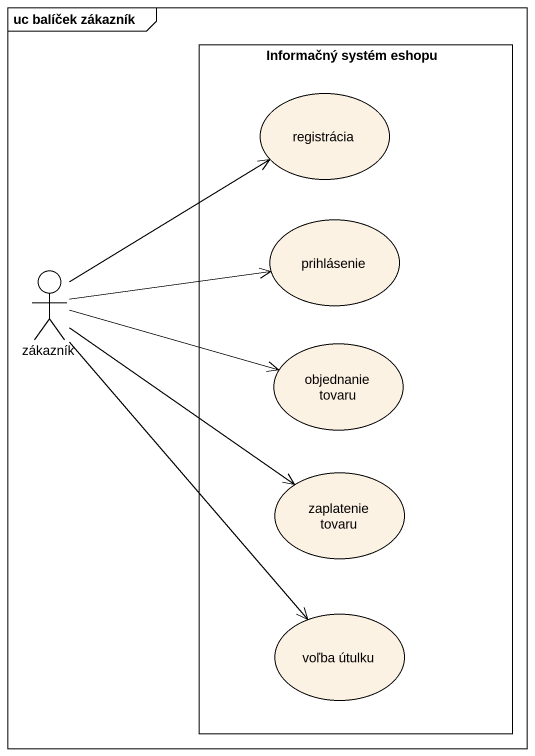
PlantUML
@startuml
mainframe uc balíček zákazník
rectangle "Informačný systém eshopu" as Informačný_systém_eshopu {
  usecase registrácia
  usecase prihlásenie
  usecase "objednanie tovaru" as objednanie_tovaru
  usecase "zaplatenie tovaru" as zaplatenie_tovaru
  usecase "voľba útulku" as voľba_útulku
}
actor zákazník
zákazník -up-> registrácia
zákazník -right-> prihlásenie
zákazník -right-> objednanie_tovaru
zákazník --> zaplatenie_tovaru
zákazník --> voľba_útulku
@enduml
